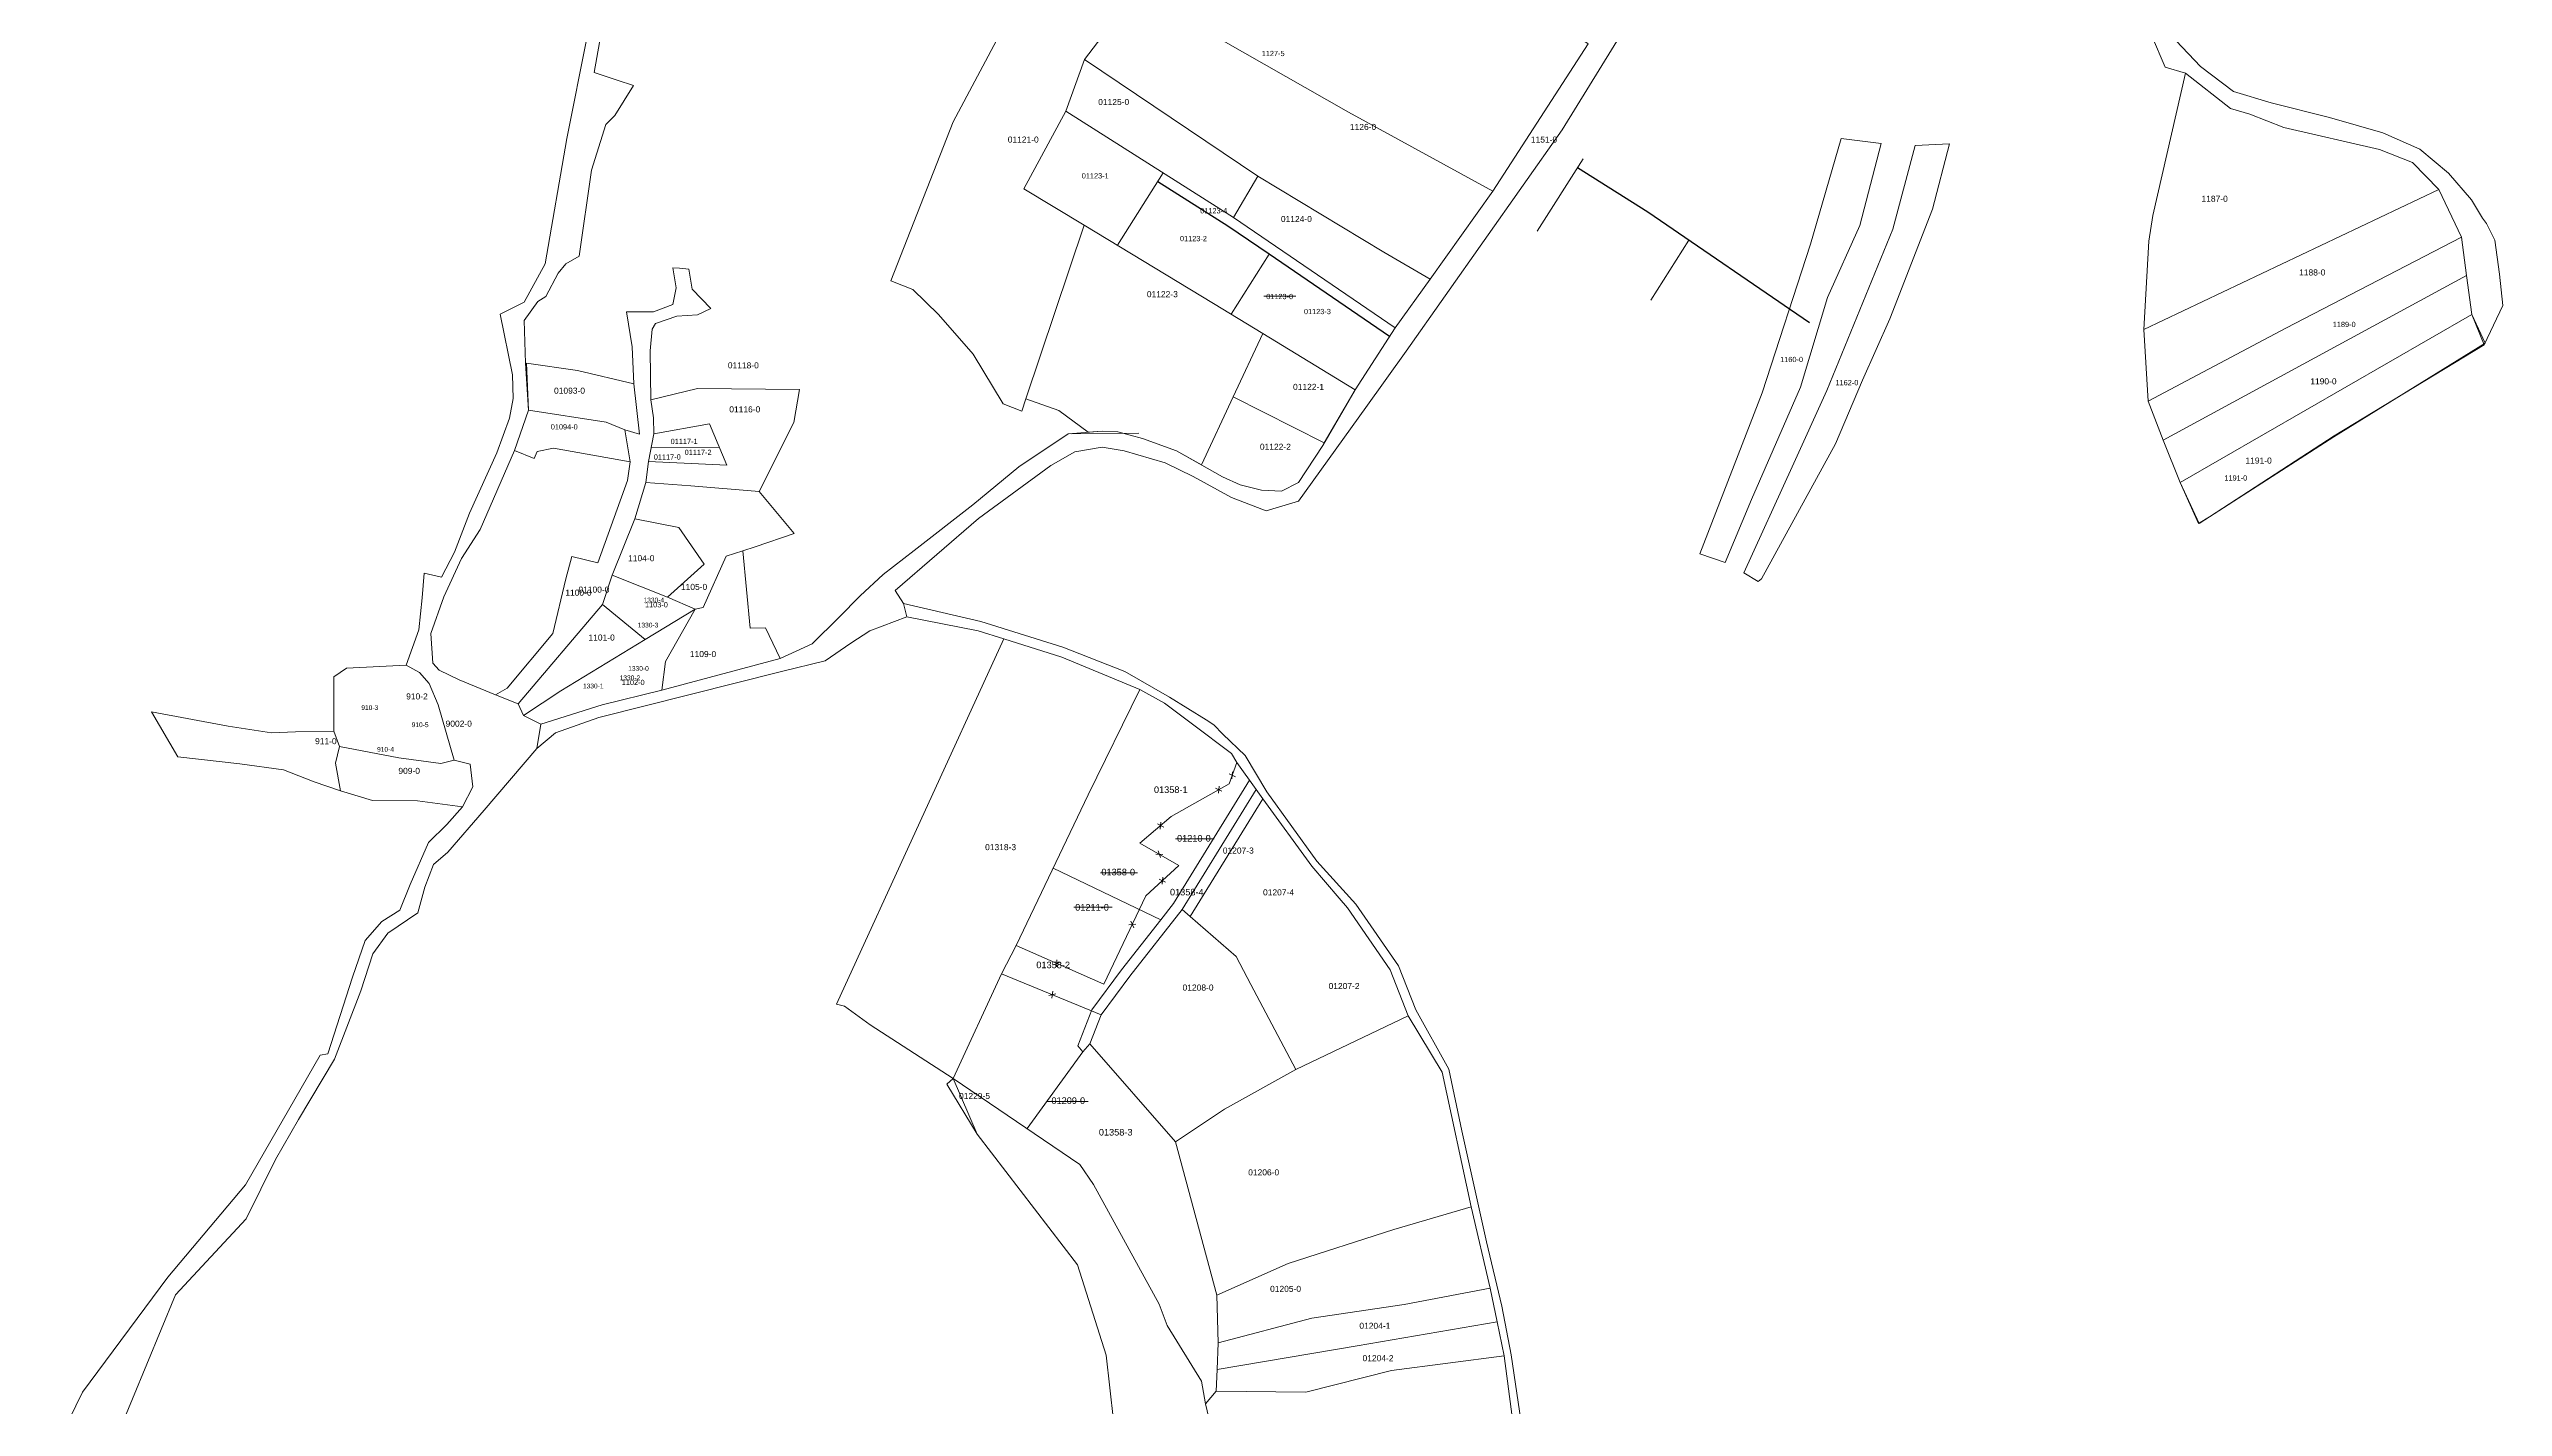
# Model space of a CAD drawing. Header units: metres. Extents: x 7510550 to 7511784, y 4687677 to 4689293.
# Drawn here: x 7510850 to 7511784, y 4688228 to 4688745 of the extents above; entities that cross this region are included whole.
import ezdxf
from ezdxf.enums import TextEntityAlignment as Align

# ---------------------------------------------------------------- set-up
doc = ezdxf.new("R2010")
doc.units = ezdxf.units.M
for name, color, linetype, lineweight in [('label', 1, 'Continuous', 0), ('Ndarje e re', 1, 'Continuous', 0), ('Nr Parceles Baze', 7, 'Continuous', 0), ('Nr-Kojshi', 251, 'Continuous', 0), ('Nr-Ri', 1, 'Continuous', 0), ('Parc-Kojshi', 251, 'Continuous', 0), ('Parc-Re', 7, 'Continuous', 0), ('Parcela Baze', 7, 'Continuous', 0)]:
    doc.layers.add(name, color=color, linetype=linetype, lineweight=lineweight)
doc.styles.get("Standard").update_dxf_attribs({"font": 'arial.ttf'})

msp = doc.modelspace()

# ---------------------------------------------------------------- linework, layer by layer
at = {"layer": 'label', "flags": 128}
for points in [[(7511312.69, 4688650.94), (7511324.89, 4688650.94)], [(7511294.29, 4688463.75), (7511296.71, 4688462.58)], [(7511295.38, 4688461.83), (7511295.62, 4688464.5)], [(7511299.43, 4688469.15), (7511301.84, 4688467.98)], [(7511300.51, 4688467.23), (7511300.75, 4688469.9)], [(7511272.13, 4688450.08), (7511274.55, 4688448.91)], [(7511273.22, 4688448.16), (7511273.46, 4688450.83)], [(7511271.59, 4688438.58), (7511274.27, 4688438.52)], [(7511273.38, 4688437.28), (7511272.48, 4688439.82)], [(7511278.99, 4688444.43), (7511293.79, 4688444.43)], [(7511272.87, 4688429.12), (7511275.28, 4688427.94)], [(7511273.96, 4688427.19), (7511274.2, 4688429.87)], [(7511240.28, 4688418.39), (7511254.95, 4688418.39)], [(7511261.24, 4688411.74), (7511263.92, 4688411.9)], [(7511263.14, 4688410.6), (7511262.03, 4688413.04)], [(7511233.89, 4688398.34), (7511233.89, 4688395.65)], [(7511232.63, 4688396.52), (7511235.15, 4688397.47)], [(7511233.42, 4688385.38), (7511230.81, 4688384.76)], [(7511231.94, 4688383.74), (7511232.29, 4688386.4)], [(7511230.3, 4688344.48), (7511245.77, 4688344.48)]]:
    msp.add_lwpolyline(points, dxfattribs=at)
at = {"layer": 'Ndarje e re', "flags": 128}
for points in [[(7511256.94, 4688670.36), (7511274.39, 4688697.93)], [(7511416.75, 4688675.66), (7511434.21, 4688703.23)], [(7511460.01, 4688649.45), (7511474.44, 4688672.24)], [(7511300.21, 4688644.14), (7511314.64, 4688666.93)], [(7511265.11, 4688598.86), (7511239.26, 4688598.62)], [(7511105.3, 4688593.56), (7511079.45, 4688593.32)], [(7511307.17, 4688466.76), (7511278.31, 4688419.79), (7511273.49, 4688413.66), (7511258.46, 4688394.55), (7511247.2, 4688379.35), (7511241.84, 4688365.63), (7511243.8, 4688363.39)], [(7511273.47, 4688413.64), (7511232.43, 4688433.25)], [(7511250.49, 4688431.47), (7511264.6, 4688431.47)], [(7511243.8, 4688363.39), (7511222.52, 4688334.13)], [(7511246.45, 4688366.43), (7511243.8, 4688363.39)]]:
    msp.add_lwpolyline(points, dxfattribs=at)
at = {"layer": 'Ndarje e re', "lineweight": -3, "flags": 128}
for points in [[(7511520.34, 4688640.88), (7511458.77, 4688682.94), (7511432.07, 4688699.85)], [(7511360.53, 4688635.58), (7511314.63, 4688666.93), (7511298.96, 4688677.64), (7511272.25, 4688694.55)]]:
    msp.add_lwpolyline(points, dxfattribs=at)
at = {"layer": 'Parc-Kojshi', "flags": 128}
for points in [[(7511244.31, 4688678), (7511221.26, 4688691.81), (7511237.29, 4688721.42), (7511244.34, 4688741.11), (7511264.15, 4688767.13), (7511273.5, 4688780.11), (7511273.81, 4688786.52), (7511251.12, 4688798.31), (7511240.72, 4688804.32), (7511194.35, 4688717.31), (7511170.64, 4688656.82), (7511179.02, 4688653.56), (7511188.78, 4688644.02), (7511202.03, 4688628.85), (7511213.38, 4688610), (7511220.49, 4688607.15), (7511222.09, 4688611.89)], [(7511244.34, 4688741.11), (7511237.29, 4688721.42), (7511301.16, 4688680.98), (7511310.32, 4688696.6)], [(7511358.38, 4688667.69), (7511310.32, 4688696.6), (7511301.16, 4688680.98), (7511362.7, 4688638.94), (7511376, 4688657.5)], [(7511293.46, 4688648.25), (7511244.31, 4688678), (7511222.09, 4688611.89), (7511234.6, 4688607.43), (7511245.78, 4688599.16), (7511251.16, 4688599.61), (7511257.03, 4688599.33), (7511266.53, 4688596.81), (7511279.37, 4688592.06), (7511288.94, 4688586.74), (7511301, 4688612.7), (7511312.21, 4688636.83)], [(7511347.46, 4688615.33), (7511312.21, 4688636.83), (7511301, 4688612.7), (7511335.66, 4688595.11)], [(7511265.42, 4688501.24), (7511235.75, 4688513.58), (7511213.69, 4688520.51), (7511150.05, 4688381.45), (7511153.05, 4688380.8), (7511162.82, 4688373.64), (7511194.41, 4688353.24), (7511212.75, 4688393.05), (7511218.36, 4688403.8), (7511245.77, 4688461.19)], [(7511312.23, 4688459.72), (7511309.68, 4688463.21), (7511281.6, 4688417.5), (7511284.66, 4688414.84)], [(7511302.12, 4688399.6), (7511284.66, 4688414.84), (7511281.6, 4688417.5), (7511261.64, 4688392.12), (7511250.73, 4688377.39), (7511246.45, 4688366.43), (7511279.01, 4688329.1), (7511297.71, 4688341.55), (7511324.78, 4688356.63), (7511307.69, 4688389.04)], [(7511391.58, 4688304.34), (7511380.57, 4688355.68), (7511367.59, 4688377.09), (7511324.78, 4688356.63), (7511297.71, 4688341.55), (7511279.01, 4688329.1), (7511294.72, 4688270.71), (7511321.87, 4688282.78), (7511362.09, 4688295.68)], [(7511194.41, 4688353.24), (7511192, 4688351.03), (7511203.5, 4688331.96)], [(7511398.77, 4688273.46), (7511391.58, 4688304.34), (7511362.09, 4688295.68), (7511321.87, 4688282.78), (7511294.72, 4688270.71), (7511295.22, 4688252.6), (7511330.92, 4688261.99), (7511366.11, 4688267.18)], [(7511348.13, 4688251.48), (7511401.42, 4688260.53), (7511398.77, 4688273.46), (7511366.11, 4688267.18), (7511330.92, 4688261.99), (7511295.22, 4688252.6), (7511294.84, 4688242.42)], [(7511361.24, 4688242.12), (7511404.08, 4688247.6), (7511401.42, 4688260.53), (7511348.13, 4688251.48), (7511294.84, 4688242.42), (7511294.54, 4688234.24), (7511328.67, 4688233.76)], [(7511404.08, 4688247.6), (7511361.24, 4688242.12), (7511328.67, 4688233.76), (7511294.54, 4688234.24), (7511290.51, 4688229.38), (7511296.32, 4688204.77), (7511310.43, 4688207.15), (7511352.86, 4688205.34), (7511408.46, 4688214.76)]]:
    msp.add_lwpolyline(points, close=True, dxfattribs=at)
at = {"layer": 'Parc-Kojshi'}
for points in [[(7511634.94, 4688786.97), (7511655.75, 4688738.09), (7511663.43, 4688735.87), (7511680.61, 4688722.37), (7511687.93, 4688720.27), (7511700.86, 4688715.19), (7511737.34, 4688706.86), (7511749.92, 4688701.85), (7511759.94, 4688691.56), (7511768.48, 4688673.38), (7511770.49, 4688658.83), (7511772.5, 4688643.95), (7511777.21, 4688632.45), (7511784.3, 4688647.39), (7511782.99, 4688659.31), (7511781.21, 4688672.26), (7511777.99, 4688678.7), (7511776.56, 4688680.73), (7511772.39, 4688687.64), (7511763.58, 4688697.77), (7511752.65, 4688706.89), (7511738.59, 4688713.09), (7511738.59, 4688713.09), (7511718.34, 4688719.04), (7511696.08, 4688724.63), (7511681.78, 4688728.92), (7511669.18, 4688738.43), (7511659.89, 4688748.2)], [(7510876.55, 4688218.06), (7510898.38, 4688270.92), (7510925.27, 4688299.86), (7510936.41, 4688322.34), (7510945.27, 4688337.55), (7510958.94, 4688360.58), (7510968.96, 4688386.57), (7510973.5, 4688400.6), (7510979.2, 4688408.58), (7510990.67, 4688416.33), (7510993.25, 4688426.01), (7510996.63, 4688434.6), (7511002.04, 4688439.31), (7511015.89, 4688455.4), (7511035.88, 4688478.83), (7511035.88, 4688478.83), (7511037.46, 4688488.13), (7511030.8, 4688491.36), (7511028.79, 4688495.84), (7511020.15, 4688499.24), (7511006.41, 4688504.9), (7510998.74, 4688508.65), (7510996.29, 4688511.28), (7510995.57, 4688522.58), (7511000.59, 4688536.52), (7511007.25, 4688551.19), (7511014.38, 4688562.16), (7511027.46, 4688592.18), (7511032.78, 4688607.61), (7511031.65, 4688625.54), (7511031.14, 4688641.71), (7511036.25, 4688648.94), (7511039.41, 4688650.87), (7511044.03, 4688659.79), (7511046.97, 4688663.24), (7511052.06, 4688666.24), (7511056.69, 4688698.98), (7511062.17, 4688716.37), (7511065.62, 4688719.69), (7511072.77, 4688731.13), (7511066.54, 4688733.16), (7511057.79, 4688736.12), (7511062.87, 4688764.76)], [(7511436.09, 4688746.98), (7511399.77, 4688690.92), (7511376, 4688657.5), (7511362.7, 4688638.94), (7511347.46, 4688615.33), (7511335.07, 4688594.11), (7511325.86, 4688580.04), (7511319.41, 4688576.76), (7511311.82, 4688577.11), (7511303.68, 4688579.21), (7511296.97, 4688582.28), (7511279.37, 4688592.06), (7511266.53, 4688596.81), (7511257.03, 4688599.33), (7511251.16, 4688599.61), (7511238.22, 4688598.53), (7511219.43, 4688585.99), (7511201.9, 4688571.58), (7511179.51, 4688554.24), (7511167.81, 4688545.1), (7511159, 4688536.98), (7511150.89, 4688528.7), (7511140.7, 4688518.68), (7511128.54, 4688513.04), (7511083.51, 4688501.04), (7511060.75, 4688495.43), (7511037.46, 4688488.13), (7511035.88, 4688478.83), (7511043.09, 4688484.84), (7511059.54, 4688490.57), (7511129.03, 4688508.11), (7511145.63, 4688512.18), (7511155.47, 4688518.91), (7511162.63, 4688523.57), (7511176.74, 4688528.9), (7511175.45, 4688533.95), (7511172.35, 4688538.97), (7511204.02, 4688566.34), (7511231.58, 4688586.49), (7511240.77, 4688591.68), (7511251.16, 4688593.48), (7511259.55, 4688592.08), (7511275.14, 4688587.49), (7511285.73, 4688582.29), (7511300.31, 4688574.29), (7511313.5, 4688569.24), (7511325.87, 4688572.92), (7511351.52, 4688608.57), (7511366.83, 4688630.02), (7511426.2, 4688714.29), (7511455.45, 4688761.59)], [(7511055.1, 4688749.88), (7511047.29, 4688711.02), (7511039.14, 4688663.26), (7511031.15, 4688648.66), (7511022.01, 4688644.14), (7511026.63, 4688620.98), (7511026.97, 4688612.04), (7511025.49, 4688604.52), (7511020.73, 4688591.3), (7511010.35, 4688568.38), (7511004.61, 4688553.59), (7510999.67, 4688544.06), (7510993, 4688545.49), (7510992.28, 4688536.1), (7510991.06, 4688523.94), (7510986.22, 4688510.48), (7510991.26, 4688507.74), (7510994.91, 4688503.55), (7510998.38, 4688495.39), (7511004.41, 4688474.34), (7511010.54, 4688472.79), (7511011.58, 4688464.28), (7511007.66, 4688456.6), (7511001.67, 4688449.85), (7510994.73, 4688443.07), (7510987.7, 4688427.09), (7510983.79, 4688417.24), (7510976.91, 4688412.96), (7510970.62, 4688405.76), (7510965.75, 4688391.77), (7510956.37, 4688362.62), (7510953.42, 4688362.1), (7510925.1, 4688312.75), (7510895.43, 4688277.62), (7510862.98, 4688233.79), (7510850.27, 4688207.79)], [(7511032.78, 4688607.61), (7511032, 4688625.5)], [(7511051.44, 4688622.73), (7511032, 4688625.5)], [(7511072.79, 4688617.65), (7511051.44, 4688622.73)]]:
    msp.add_lwpolyline(points, dxfattribs=at)
for points in [[(7511399.77, 4688690.92), (7511344.94, 4688721.04), (7511264.15, 4688767.13), (7511244.34, 4688741.11), (7511310.32, 4688696.6), (7511358.38, 4688667.69), (7511376, 4688657.5), (7511399.77, 4688690.92)], [(7511647.64, 4688638.27), (7511759.94, 4688691.56), (7511749.92, 4688701.85), (7511737.34, 4688706.86), (7511700.86, 4688715.19), (7511687.93, 4688720.27), (7511680.61, 4688722.37), (7511663.43, 4688735.87), (7511651.1, 4688681.68), (7511649.53, 4688671.89), (7511647.64, 4688638.27)], [(7511701.62, 4688638.75), (7511768.48, 4688673.38), (7511759.94, 4688691.56), (7511647.64, 4688638.27), (7511649.3, 4688611.01), (7511701.62, 4688638.75)], [(7511654.94, 4688596.17), (7511770.49, 4688658.83), (7511768.48, 4688673.38), (7511701.62, 4688638.75), (7511649.3, 4688611.01), (7511654.94, 4688596.17)], [(7511060.95, 4688533.59), (7511064.61, 4688544.73), (7511073.19, 4688566.28), (7511077.37, 4688580.09), (7511078.46, 4688588.09), (7511080.44, 4688598.55), (7511080.29, 4688604.72), (7511079.36, 4688611.57), (7511079.02, 4688630.23), (7511079.77, 4688638.48), (7511081.16, 4688640.64), (7511089.28, 4688643.41), (7511097.07, 4688643.9), (7511102.13, 4688646.31), (7511095.07, 4688653.64), (7511093.85, 4688661.26), (7511090.24, 4688661.65), (7511087.71, 4688661.73), (7511088.95, 4688654.15), (7511087.71, 4688647.8), (7511080.32, 4688644.98), (7511070, 4688645.02), (7511072.19, 4688631.66), (7511072.79, 4688617.65), (7511074.97, 4688598.51), (7511069.37, 4688600.11), (7511071.48, 4688587.96), (7511070.42, 4688580.86), (7511059.2, 4688549.47), (7511049.28, 4688551.95), (7511047.01, 4688543.37), (7511042.08, 4688522.58), (7511024.64, 4688501.78), (7511020.15, 4688499.24), (7511028.79, 4688495.84), (7511060.95, 4688533.59)], [(7511661.38, 4688580.06), (7511772.5, 4688643.95), (7511770.49, 4688658.83), (7511654.94, 4688596.17), (7511661.38, 4688580.06)], [(7511672.62, 4688566.94), (7511720.11, 4688597.77), (7511777.21, 4688632.45), (7511772.5, 4688643.95), (7511661.38, 4688580.06), (7511668.45, 4688564.49), (7511672.62, 4688566.94)], [(7511133.83, 4688560.7), (7511120.62, 4688576.69), (7511094.56, 4688578.81), (7511077.37, 4688580.09), (7511073.19, 4688566.28), (7511089.98, 4688562.88), (7511099.58, 4688548.97), (7511085.71, 4688536.44), (7511096.21, 4688531.87), (7511099.2, 4688532.46), (7511107.95, 4688552.06), (7511114.29, 4688554), (7511119.04, 4688555.58), (7511133.83, 4688560.7)], [(7511099.58, 4688548.97), (7511089.98, 4688562.88), (7511073.19, 4688566.28), (7511064.61, 4688544.73), (7511085.71, 4688536.44), (7511099.58, 4688548.97)], [(7511128.54, 4688513.04), (7511123.03, 4688524.78), (7511117.09, 4688524.68), (7511114.29, 4688554), (7511107.95, 4688552.06), (7511099.2, 4688532.46), (7511096.21, 4688531.87), (7511084.97, 4688511.96), (7511083.51, 4688501.04), (7511128.54, 4688513.04)], [(7511077.22, 4688520.24), (7511060.95, 4688533.59), (7511028.79, 4688495.84), (7511030.8, 4688491.36), (7511045.07, 4688500.71), (7511077.22, 4688520.24)]]:
    msp.add_lwpolyline(points, close=True, dxfattribs=at)
at = {"layer": 'Parc-Kojshi', "flags": 128}
for points in [[(7511411.58, 4688215.43), (7511406.84, 4688248), (7511403.24, 4688266.6), (7511397.44, 4688291.08), (7511388.05, 4688333.27), (7511383.1, 4688356.74), (7511370.48, 4688379.31), (7511363.89, 4688396.1), (7511347.66, 4688419.61), (7511332.89, 4688435.98), (7511313.83, 4688462.36), (7511305.53, 4688476.18), (7511297.07, 4688484.25), (7511293.67, 4688487.85), (7511290.68, 4688489.7), (7511276.72, 4688498.35), (7511259.73, 4688508.11), (7511236.14, 4688517.38), (7511204.88, 4688527.11), (7511175.45, 4688533.95), (7511176.74, 4688528.9), (7511203.92, 4688523.57), (7511213.69, 4688520.51), (7511235.75, 4688513.58), (7511265.42, 4688501.24), (7511274.86, 4688496.08), (7511285.47, 4688488.06), (7511300.39, 4688476.86), (7511302.44, 4688473.44), (7511309.68, 4688463.21), (7511312.23, 4688459.72), (7511330.97, 4688434.09), (7511341.39, 4688421.79), (7511344.51, 4688418.11), (7511360.8, 4688394.52), (7511367.59, 4688377.09), (7511380.57, 4688355.68), (7511391.58, 4688304.34), (7511398.77, 4688273.46), (7511401.42, 4688260.53), (7511404.08, 4688247.6), (7511408.46, 4688214.76)], [(7511296.32, 4688204.77), (7511290.51, 4688229.38), (7511288.91, 4688238.01), (7511275.84, 4688259.14), (7511272.82, 4688267.35), (7511247.85, 4688312.9), (7511242.66, 4688320.45), (7511194.41, 4688353.24), (7511203.5, 4688331.96), (7511241.67, 4688282.26), (7511252.61, 4688247.94), (7511256.86, 4688210.6)]]:
    msp.add_lwpolyline(points, dxfattribs=at)
at = {"layer": 'Parc-Re', "flags": 128}
for points in [[(7511096.21, 4688531.87), (7511084.97, 4688511.96), (7511083.51, 4688501.04), (7511060.75, 4688495.43), (7511037.46, 4688488.13), (7511030.8, 4688491.36), (7511045.07, 4688500.71), (7511077.22, 4688520.24), (7511060.95, 4688533.59), (7511064.61, 4688544.73), (7511085.71, 4688536.44)], [(7511077.22, 4688520.24), (7511060.95, 4688533.59), (7511064.61, 4688544.73), (7511085.71, 4688536.44), (7511096.21, 4688531.87), (7511084.97, 4688511.96), (7511083.51, 4688501.04), (7511060.75, 4688495.43), (7511037.46, 4688488.13), (7511030.8, 4688491.36), (7511045.07, 4688500.71)], [(7511218.36, 4688403.8), (7511212.75, 4688393.05), (7511194.41, 4688353.24), (7511242.66, 4688320.45), (7511247.85, 4688312.9), (7511272.82, 4688267.35), (7511275.84, 4688259.14), (7511288.91, 4688238.01), (7511290.51, 4688229.38), (7511294.54, 4688234.24), (7511294.84, 4688242.42), (7511295.22, 4688252.6), (7511294.72, 4688270.71), (7511279.01, 4688329.1), (7511246.45, 4688366.43), (7511250.73, 4688377.39), (7511261.64, 4688392.12), (7511281.6, 4688417.5), (7511309.68, 4688463.21), (7511302.44, 4688473.44), (7511300.39, 4688476.86), (7511285.47, 4688488.06), (7511274.86, 4688496.08), (7511265.42, 4688501.24), (7511245.77, 4688461.19)]]:
    msp.add_lwpolyline(points, close=True, dxfattribs=at)
at = {"layer": 'Parcela Baze', "flags": 128}
for points in [[(7511328.4, 4688786.47), (7511341.28, 4688806.96), (7511358.19, 4688798.33), (7511383.98, 4688783.74), (7511436.09, 4688746.98), (7511399.77, 4688690.92), (7511344.94, 4688721.04), (7511264.15, 4688767.13), (7511273.5, 4688780.11), (7511313.97, 4688757.26), (7511328.4, 4688786.47)], [(7511488.25, 4688549.67), (7511478.58, 4688552.91), (7511502.36, 4688614.18), (7511520.77, 4688670.78), (7511532.41, 4688710.94), (7511547.62, 4688709.09), (7511539.56, 4688677.89), (7511527.24, 4688650.42), (7511516.95, 4688616.3), (7511498.3, 4688573.62), (7511488.25, 4688549.67)], [(7511500.78, 4688542.36), (7511495.4, 4688545.71), (7511513.7, 4688586.05), (7511526.96, 4688615.03), (7511552.11, 4688676.52), (7511560.53, 4688708.32), (7511573.66, 4688708.92), (7511567.14, 4688684.08), (7511550.87, 4688642.4), (7511540.5, 4688619.07), (7511530.22, 4688594.73), (7511502.08, 4688543.44), (7511500.78, 4688542.36)], [(7511661.38, 4688580.06), (7511772.5, 4688643.95), (7511777.53, 4688633.12), (7511719.96, 4688597.4), (7511672.62, 4688566.94), (7511668.7, 4688564.45), (7511661.38, 4688580.06)], [(7511064.61, 4688544.73), (7511085.71, 4688536.44), (7511096.21, 4688531.87), (7511077.22, 4688520.24), (7511060.95, 4688533.59), (7511064.61, 4688544.73)], [(7511037.46, 4688488.13), (7511030.8, 4688491.36), (7511045.07, 4688500.71), (7511077.22, 4688520.24), (7511096.21, 4688531.87), (7511084.97, 4688511.96), (7511083.51, 4688501.04), (7511060.75, 4688495.43), (7511037.46, 4688488.13)], [(7510986.22, 4688510.48), (7510991.26, 4688507.74), (7510994.91, 4688503.55), (7510998.38, 4688495.39), (7511004.41, 4688474.34), (7510999.42, 4688473.14), (7510983.44, 4688475.22), (7510960.84, 4688479.55), (7510958.6, 4688485.45), (7510958.6, 4688506.14), (7510963.47, 4688509.44), (7510986.22, 4688510.48)], [(7510899.23, 4688475.62), (7510889.25, 4688492.72), (7510918.48, 4688487.37), (7510934.98, 4688484.76), (7510944.01, 4688485.11), (7510958.6, 4688485.45), (7510960.84, 4688479.55), (7510959.35, 4688473.2), (7510961.2, 4688462.74), (7510951.14, 4688466.19), (7510939.5, 4688470.71), (7510922.82, 4688472.97), (7510899.23, 4688475.62)], [(7511004.41, 4688474.34), (7511010.54, 4688472.79), (7511011.58, 4688464.28), (7511007.66, 4688456.6), (7510990.57, 4688458.89), (7510973.37, 4688459.06), (7510961.2, 4688462.74), (7510959.35, 4688473.2), (7510960.84, 4688479.55), (7510983.44, 4688475.22), (7510999.42, 4688473.14), (7511004.41, 4688474.34)]]:
    msp.add_lwpolyline(points, dxfattribs=at)
for points in [[(7511362.7, 4688638.94), (7511301.16, 4688680.98), (7511237.29, 4688721.42), (7511221.26, 4688691.81), (7511244.31, 4688678), (7511293.46, 4688648.25), (7511312.21, 4688636.83), (7511347.46, 4688615.33)], [(7511654.94, 4688596.17), (7511770.49, 4688658.83), (7511768.48, 4688673.38), (7511701.62, 4688638.75), (7511649.3, 4688611.01), (7511654.94, 4688596.17)], [(7511133.81, 4688602.84), (7511135.95, 4688615.51), (7511097.08, 4688615.78), (7511079.36, 4688611.57), (7511080.29, 4688604.72), (7511080.44, 4688598.55), (7511101.6, 4688602.43), (7511108.2, 4688586.62), (7511078.46, 4688588.09), (7511077.37, 4688580.09), (7511094.56, 4688578.81), (7511120.62, 4688576.69)], [(7511069.37, 4688600.11), (7511062.26, 4688603), (7511032.78, 4688607.61), (7511027.46, 4688592.18), (7511034.87, 4688589.23), (7511036.11, 4688591.92), (7511042.24, 4688593.12), (7511071.48, 4688587.96)], [(7511101.6, 4688602.43), (7511080.44, 4688598.55), (7511078.46, 4688588.09), (7511108.2, 4688586.62)]]:
    msp.add_lwpolyline(points, close=True, dxfattribs=at)
at = {"layer": 'Parcela Baze', "color": 5, "flags": 128}
for points in [[(7511267.79, 4688422.76), (7511280.36, 4688434.3), (7511265.5, 4688442.8), (7511277.35, 4688452.92), (7511299.46, 4688465.4), (7511302.44, 4688473.44), (7511300.39, 4688476.86), (7511285.47, 4688488.06), (7511274.86, 4688496.08), (7511265.42, 4688501.24), (7511245.77, 4688461.19), (7511218.36, 4688403.8), (7511251.79, 4688389.14)], [(7511218.36, 4688403.8), (7511212.75, 4688393.05), (7511250.73, 4688377.39), (7511261.64, 4688392.12), (7511281.6, 4688417.5), (7511309.68, 4688463.21), (7511302.44, 4688473.44), (7511299.46, 4688465.4), (7511277.35, 4688452.92), (7511265.5, 4688442.8), (7511280.36, 4688434.3), (7511267.79, 4688422.76), (7511251.79, 4688389.14)], [(7511246.45, 4688366.43), (7511250.73, 4688377.39), (7511212.75, 4688393.05), (7511194.41, 4688353.24), (7511242.66, 4688320.45), (7511247.85, 4688312.9), (7511272.82, 4688267.35), (7511275.84, 4688259.14), (7511288.91, 4688238.01), (7511290.51, 4688229.38), (7511294.54, 4688234.24), (7511294.84, 4688242.42), (7511295.22, 4688252.6), (7511294.72, 4688270.71), (7511279.01, 4688329.1)]]:
    msp.add_lwpolyline(points, close=True, dxfattribs=at)

# ---------------------------------------------------------------- texts
at = {"layer": 'Ndarje e re'}
for s, height, p in [('01117-1', 2, (7511086.88, 4688594.69)), ('01117-2', 2, (7511092.19, 4688590.54)), ('01358-1', 2.5, (7511270.83, 4688461.89)), ('01358-4', 2.5, (7511276.93, 4688422.9)), ('01358-2', 2.5, (7511226.06, 4688395.19)), ('01358-3', 2.5, (7511249.86, 4688331.51))]:
    msp.add_text(s, height=height, dxfattribs=at).set_placement(p)
at = {"layer": 'Nr Parceles Baze'}
for s, p in [('01123-0', (7511313.54, 4688649.85)), ('1160-0', (7511509.19, 4688625.89)), ('1162-0', (7511530.25, 4688617.08)), ('01094-0', (7511041.24, 4688600.25)), ('01117-0', (7511080.45, 4688588.77)), ('1191-0', (7511678.28, 4688580.79)), ('1103-0', (7511077.1, 4688532.53)), ('1102-0', (7511068.25, 4688502.97))]:
    msp.add_text(s, height=2, dxfattribs=at).set_placement(p)
msp.add_text('1189-0', height=2, dxfattribs=at).set_placement((7511723.88, 4688640.22), align=Align.MIDDLE_CENTER)
at = {"layer": 'Nr Parceles Baze', "color": 5}
for s, p in [('01210-0', (7511279.62, 4688443.38)), ('01211-0', (7511240.85, 4688417.11)), ('01209-0', (7511231.81, 4688343.54))]:
    msp.add_text(s, height=2.5, dxfattribs=at).set_placement(p)
at = {"layer": 'Nr-Kojshi'}
for s, p in [('01125-0', (7511249.61, 4688723.74)), ('01121-0', (7511215.18, 4688709.44)), ('01124-0', (7511319.15, 4688679.21)), ('01122-3', (7511268.14, 4688650.59)), ('01118-0', (7511108.64, 4688623.5)), ('01093-0', (7511042.48, 4688613.87)), ('01122-1', (7511323.77, 4688615.3)), ('01116-0', (7511109.19, 4688606.75)), ('01122-2', (7511311.16, 4688592.51)), ('01100-0', (7511051.77, 4688538.14)), ('910-2', (7510986.2, 4688497.48)), ('911-0', (7510951.51, 4688480.46)), ('909-0', (7510983.23, 4688469.15)), ('01318-3', (7511206.56, 4688440.12)), ('01207-3', (7511297.04, 4688438.82)), ('01207-4', (7511312.35, 4688422.9)), ('01208-0', (7511281.73, 4688386.68)), ('01207-2', (7511337.3, 4688387.25)), ('01229-5', (7511196.64, 4688345.41)), ('01206-0', (7511306.7, 4688316.33)), ('01205-0', (7511315.03, 4688271.99)), ('01204-1', (7511349.02, 4688257.93)), ('01204-2', (7511350.24, 4688245.61))]:
    msp.add_text(s, height=2.3, dxfattribs=at).set_placement(p)
for s, p in [('1126-0', (7511350.42, 4688715.4)), ('1151-0', (7511419.3, 4688710.59)), ('1187-0', (7511674.57, 4688688.06)), ('1188-0', (7511711.72, 4688660.01)), ('1190-0', (7511715.98, 4688618.58)), ('1191-0', (7511691.31, 4688588.41)), ('1104-0', (7511075.68, 4688551.25)), ('1100-0', (7511051.77, 4688538.14)), ('1105-0', (7511095.78, 4688540.33)), ('1101-0', (7511060.6, 4688521.05)), ('1109-0', (7511099.19, 4688514.76)), ('9002-0', (7511006.21, 4688488.28))]:
    msp.add_text(s, height=2.3, dxfattribs=at).set_placement(p, align=Align.MIDDLE_CENTER)
at = {"layer": 'Nr-Ri'}
for s, height, p in [('1127-5', 2, (7511311.85, 4688742.35)), ('01123-1', 2, (7511243.35, 4688695.79)), ('01123-4', 2, (7511288.43, 4688682.49)), ('01123-2', 2, (7511280.74, 4688671.91)), ('01123-3', 2, (7511327.92, 4688644.14)), ('1330-4', 1.8, (7511076.55, 4688534.42)), ('1330-3 ', 1.8, (7511074.34, 4688524.89)), ('1330-1', 1.8, (7511053.49, 4688501.7)), ('1330-2', 1.8, (7511067.46, 4688504.82)), ('910-3', 1.8, (7510969.12, 4688493.49)), ('910-5', 1.8, (7510988.3, 4688486.95)), ('910-4', 1.8, (7510975.14, 4688477.59))]:
    msp.add_text(s, height=height, dxfattribs=at).set_placement(p)
at = {"layer": 'Parc-Re', "color": 0}
msp.add_text('1330-0', height=1.8, dxfattribs=at).set_placement((7511070.72, 4688508.39))
at = {"layer": 'Parc-Re', "lineweight": -3}
msp.add_text('01358-0', height=2.5, dxfattribs=at).set_placement((7511250.82, 4688430.53))

doc.saveas('drawing.dxf')
